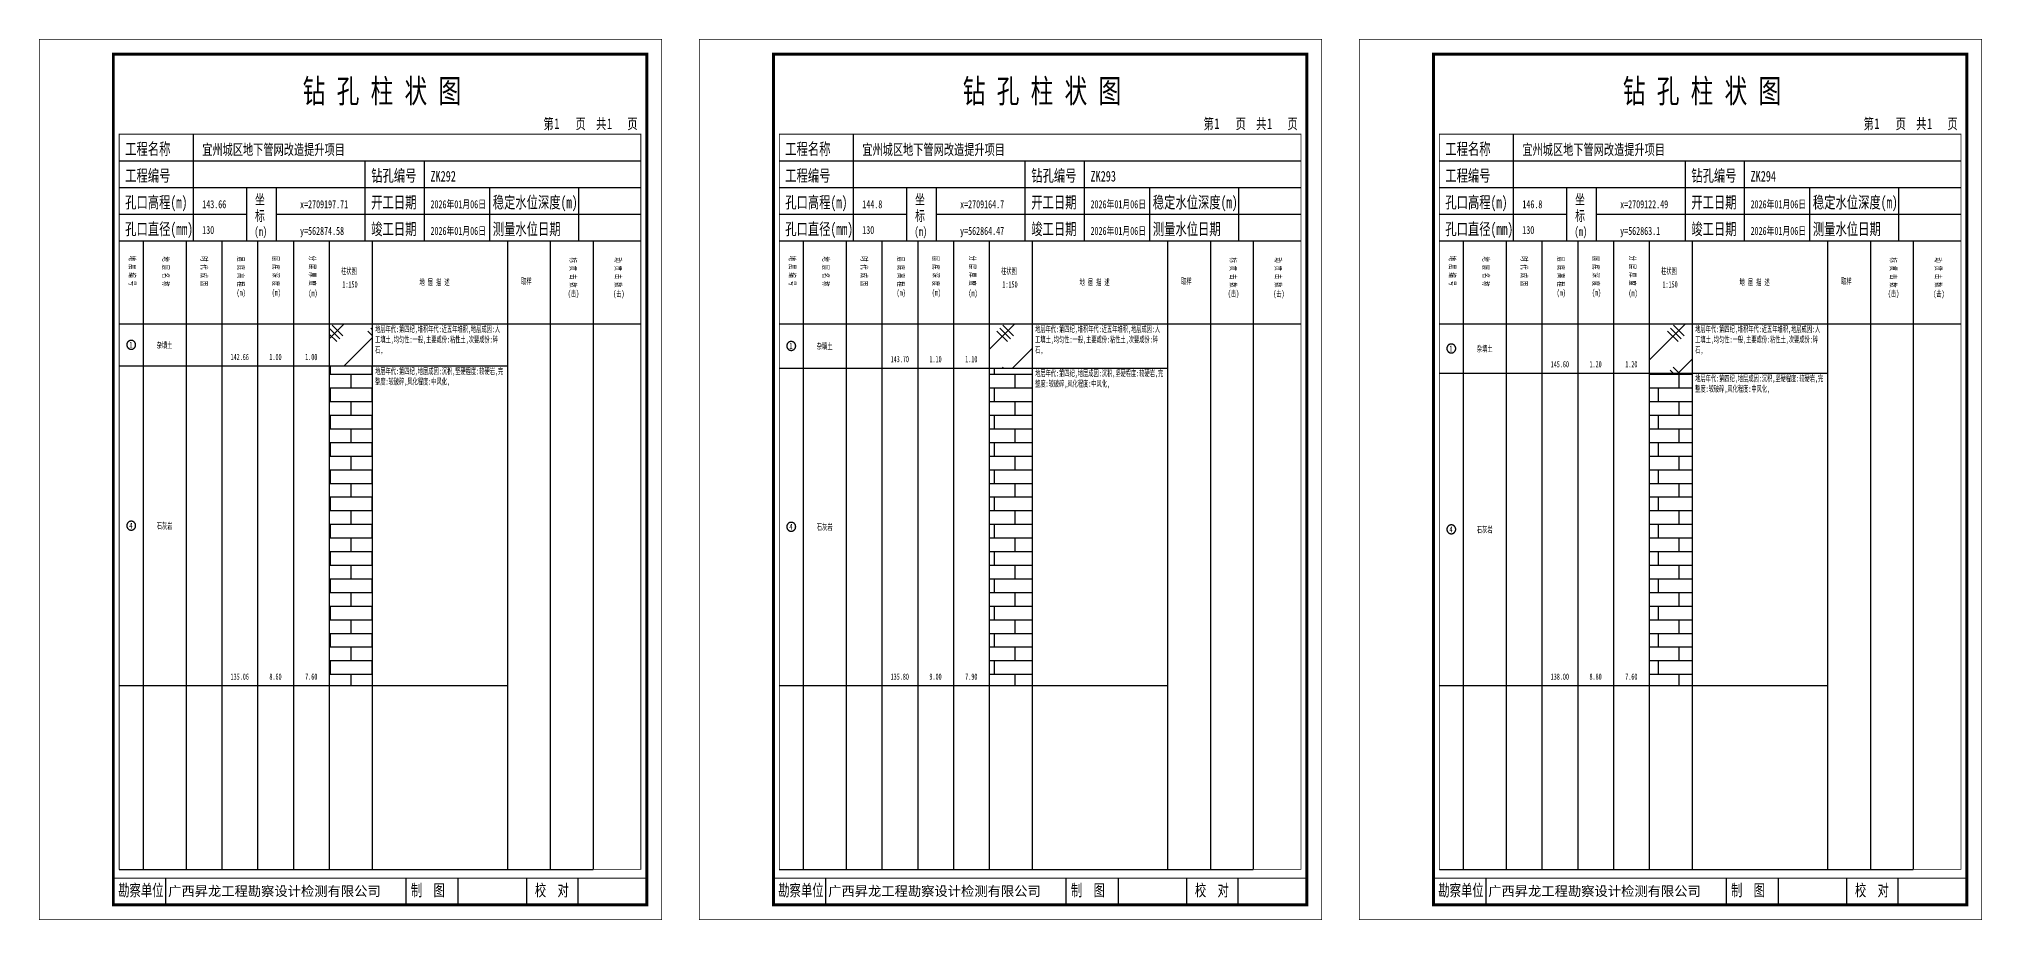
# Model space of a CAD drawing. Header units: millimetres. Extents: x 0 to 2711117, y 0 to 567555.
# Drawn here: x 64134 to 64789, y 0 to 297 of the extents above; entities that cross this region are included whole.
import ezdxf
from ezdxf.enums import TextEntityAlignment as Align

# ---------------------------------------------------------------- set-up
doc = ezdxf.new("R2010")
doc.units = ezdxf.units.MM
doc.layers.add('GICAD_POU_TEXTS', color=7, linetype='Continuous')
doc.layers.add('勘察点图例', color=7, linetype='Continuous')
doc.styles.add('HEAD_FONT', font='simfang.ttf', dxfattribs={"width": 0.6})
doc.styles.add('HEAD_FONT2', font='simfang.ttf', dxfattribs={"width": 0.6})
doc.styles.add('HT', font='simhei.ttf')
doc.styles.add('LZ_FONT', font='simfang.ttf', dxfattribs={"width": 0.7, "height": 8})
doc.styles.add('成果图图块', font='simfang.ttf', dxfattribs={"height": 2.5})
doc.styles.add('成果图表体', font='simfang.ttf', dxfattribs={"width": 0.6, "height": 2.1})
pattern_1 = [(45, (0, 0), (-7.0710678, 7.0710678), []), (135, (2.5, -1), (-14.1421356, -14.1421356), [5, -15]), (135, (1.5, -2), (-14.1421356, -14.1421356), [5, -15]), (135, (0.5, -3), (-14.1421356, -14.1421356), [5, -15]), (135, (16.5, -1), (-14.1421356, -14.1421356), [5, -15]), (135, (15.5, -2), (-14.1421356, -14.1421356), [5, -15]), (135, (14.5, -3), (-14.1421356, -14.1421356), [5, -15])]
pattern_2 = [(0, (0, 0), (0, 4.6), []), (90, (0, 0), (-7, 4.6), [4.6, -4.6])]

# ---------------------------------------------------------------- blocks, each defined once
blk = doc.blocks.new('ZK292')
for p, q in [((52, 229), (52, 265)), ((27, 256), (203, 256)), ((110, 229), (110, 256)), ((130, 229), (130, 256)), ((27, 247), (203, 247)), ((70, 229), (70, 247)), ((80, 229), (80, 247)), ((152, 229), (152, 247)), ((182, 229), (182, 247)), ((27, 238), (70, 238)), ((80, 238), (203, 238)), ((27, 229), (35.05, 229)), ((35.05, 229), (35.05, 17)), ((35.05, 229), (49.53, 229)), ((49.53, 229), (49.53, 17)), ((49.53, 229), (61.6, 229)), ((61.6, 229), (61.6, 17)), ((61.6, 229), (73.68, 229)), ((73.68, 229), (73.68, 17)), ((73.68, 229), (85.75, 229)), ((85.75, 229), (85.75, 17)), ((85.75, 229), (97.82, 229)), ((97.82, 229), (97.82, 17)), ((97.82, 229), (112.3, 229)), ((112.3, 229), (112.3, 17)), ((112.3, 229), (157.93, 229)), ((157.93, 229), (157.93, 17)), ((157.93, 229), (172.42, 229)), ((172.42, 229), (172.42, 17)), ((172.42, 229), (186.9, 229)), ((186.9, 229), (186.9, 17)), ((186.9, 229), (203, 229)), ((27, 201), (203, 201)), ((27, 17), (35.05, 17)), ((35.05, 17), (49.53, 17)), ((42.74, 4.95), (42.74, 13.95)), ((42.74, 4.95), (42.74, 13.95)), ((49.53, 17), (61.6, 17)), ((61.6, 17), (73.68, 17)), ((73.68, 17), (85.75, 17)), ((85.75, 17), (97.82, 17)), ((97.82, 17), (112.3, 17)), ((112.3, 17), (157.93, 17)), ((123.83, 4.95), (123.83, 13.95)), ((141.38, 4.95), (141.38, 13.95)), ((157.93, 17), (172.42, 17)), ((164.48, 4.95), (164.48, 13.95)), ((172.42, 17), (186.9, 17)), ((181.84, 4.95), (181.84, 13.95)), ((181.84, 4.95), (181.84, 13.95))]:
    blk.add_line(p, q)
for points, const_width in [([(0, 0), (210, 0), (210, 297), (0, 297)], 0.25), ([(25, 5), (205, 5), (205, 292), (25, 292)], 1), ([(27, 265), (203, 265), (203, 17), (27, 17)], 0.3)]:
    blk.add_lwpolyline(points, close=True, dxfattribs=dict(const_width=const_width))
at = {"const_width": 0.3}
for points in [[(27, 229), (203, 229)], [(25, 14), (205, 14)]]:
    blk.add_lwpolyline(points, dxfattribs=at)
at = {"style": 'LZ_FONT', "width": 0.7}
for s, height, p in [('钻 孔 柱 状 图', 8, (88.9, 275.54)), ('第', 3.6, (170.12, 266.7)), ('1', 3.6, (173.78, 266.75)), ('页', 3.6, (180.96, 266.7)), ('共', 3.6, (187.88, 266.7)), ('1', 3.6, (191.54, 266.7)), ('页', 3.6, (198.44, 266.7)), ('工程名称', 4, (29, 258)), ('宜州城区地下管网改造提升项目', 3.6, (55, 258)), ('工程编号', 4, (29, 249)), ('钻孔编号', 4, (112, 249)), ('ZK292', 3.6, (132, 249)), ('孔口高程(m)', 4, (29, 240)), ('143.66', 2.7, (55, 240)), ('坐', 3.5, (72.79, 241.24)), ('x=2709197.71', 2.7, (88, 240)), ('开工日期', 4, (112, 240)), ('2026年01月06日', 2.7, (132, 240)), ('稳定水位深度(m)', 4, (153, 240)), ('标', 3.5, (72.79, 235.7)), ('孔口直径(mm)', 4, (29, 231)), ('130', 2.7, (54.98, 231.31)), ('(m) ', 3, (72.59, 230.65)), ('y=562874.58', 2.7, (88, 231)), ('竣工日期', 4, (112, 231)), ('2026年01月06日', 2.7, (132, 231)), ('测量水位日期', 4, (153, 231)), ('勘察单位', 4, (26.65, 7.95)), ('制  图', 4, (125.4, 7.95)), ('校  对', 4, (167.22, 7.95))]:
    blk.add_text(s, height=height, dxfattribs=at).set_placement(p)
at = {"style": 'HT'}
blk.add_text('广西昇龙工程勘察设计检测有限公司', height=3.2865, dxfattribs=at).set_placement((43.48, 8.02))
at = {"char_height": 2.1, "width": 22.806, "attachment_point": 1, "rotation": 270, "style": 'HEAD_FONT'}
for s, insert in [('地 层 编 号', (32.46, 223.92)), ('地 层 名 称', (43.79, 223.76)), ('时 代 成 因', (56.67, 223.83)), ('层 底 高 程', (69.07, 223.71)), ('层 底 深 度', (80.9, 223.91)), ('分 层 厚 度', (93.26, 224.01)), ('标 贯 击 数', (181.21, 223.37)), ('动 贯 击 数', (196.38, 223.43))]:
    blk.add_mtext(s, dxfattribs=dict(at, insert=insert))
at = {"char_height": 2.1, "attachment_point": 1}
for s, insert, width, style in [('柱状图', (101.82, 219.87), 7.855, 'HEAD_FONT2'), ('地 层 描 述', (128.29, 216.11), 22.0781, 'HEAD_FONT2'), ('取样', (162.58, 216.44), 7.855, 'HEAD_FONT2'), ('(m)', (66.58, 212.56), 4.7944, 'HEAD_FONT'), ('(m)', (78.47, 212.61), 4.7944, 'HEAD_FONT'), ('(m)', (90.81, 212.43), 4.7944, 'HEAD_FONT'), ('1:150', (102.26, 215.36), 6.9223, 'HEAD_FONT2'), ('(击)', (178.33, 212.31), 7.855, 'HEAD_FONT2'), ('(击)', (193.64, 212.22), 7.855, 'HEAD_FONT2')]:
    blk.add_mtext(s, dxfattribs=dict(at, insert=insert, width=width, style=style))
blk = doc.blocks.new('ZK292_0')
at = {"color": 7}
blk.add_polyline3d([(-1.5, 0.02, 0), (-1.5, -0.06, 0), (-1.49, -0.13, 0), (-1.48, -0.2, 0), (-1.47, -0.28, 0), (-1.46, -0.35, 0), (-1.44, -0.42, 0), (-1.41, -0.49, 0), (-1.39, -0.56, 0), (-1.36, -0.63, 0), (-1.32, -0.69, 0), (-1.29, -0.76, 0), (-1.25, -0.82, 0), (-1.2, -0.88, 0), (-1.16, -0.94, 0), (-1.11, -0.99, 0), (-1.06, -1.04, 0), (-1.01, -1.1, 0), (-0.95, -1.14, 0), (-0.89, -1.19, 0), (-0.83, -1.23, 0), (-0.77, -1.27, 0), (-0.71, -1.31, 0), (-0.64, -1.34, 0), (-0.57, -1.37, 0), (-0.51, -1.4, 0), (-0.44, -1.42, 0), (-0.36, -1.44, 0), (-0.29, -1.46, 0), (-0.22, -1.47, 0), (-0.15, -1.48, 0), (-0.07, -1.48, 0), (0, -1.48, 0), (0.07, -1.48, 0), (0.15, -1.48, 0), (0.22, -1.47, 0), (0.29, -1.46, 0), (0.36, -1.44, 0), (0.44, -1.42, 0), (0.51, -1.4, 0), (0.57, -1.37, 0), (0.64, -1.34, 0), (0.71, -1.31, 0), (0.77, -1.27, 0), (0.83, -1.23, 0), (0.89, -1.19, 0), (0.95, -1.14, 0), (1.01, -1.1, 0), (1.06, -1.04, 0), (1.11, -0.99, 0), (1.16, -0.94, 0), (1.2, -0.88, 0), (1.25, -0.82, 0), (1.29, -0.76, 0), (1.32, -0.69, 0), (1.36, -0.63, 0), (1.39, -0.56, 0), (1.41, -0.49, 0), (1.44, -0.42, 0), (1.46, -0.35, 0), (1.47, -0.28, 0), (1.48, -0.2, 0), (1.49, -0.13, 0), (1.5, -0.06, 0), (1.5, 0.02, 0), (1.5, 0.09, 0), (1.49, 0.16, 0), (1.48, 0.24, 0), (1.47, 0.31, 0), (1.46, 0.38, 0), (1.44, 0.45, 0), (1.41, 0.52, 0), (1.39, 0.59, 0), (1.36, 0.66, 0), (1.32, 0.72, 0), (1.29, 0.79, 0), (1.25, 0.85, 0), (1.2, 0.91, 0), (1.16, 0.97, 0), (1.11, 1.02, 0), (1.06, 1.08, 0), (1.01, 1.13, 0), (0.95, 1.18, 0), (0.89, 1.22, 0), (0.83, 1.26, 0), (0.77, 1.3, 0), (0.71, 1.34, 0), (0.64, 1.37, 0), (0.57, 1.4, 0), (0.51, 1.43, 0), (0.44, 1.45, 0), (0.36, 1.47, 0), (0.29, 1.49, 0), (0.22, 1.5, 0), (0.15, 1.51, 0), (0.07, 1.51, 0), (0, 1.52, 0), (-0.07, 1.51, 0), (-0.15, 1.51, 0), (-0.22, 1.5, 0), (-0.29, 1.49, 0), (-0.36, 1.47, 0), (-0.44, 1.45, 0), (-0.51, 1.43, 0), (-0.57, 1.4, 0), (-0.64, 1.37, 0), (-0.71, 1.34, 0), (-0.77, 1.3, 0), (-0.83, 1.26, 0), (-0.89, 1.22, 0), (-0.95, 1.18, 0), (-1.01, 1.13, 0), (-1.06, 1.08, 0), (-1.11, 1.02, 0), (-1.16, 0.97, 0), (-1.2, 0.91, 0), (-1.25, 0.85, 0), (-1.29, 0.79, 0), (-1.32, 0.72, 0), (-1.36, 0.66, 0), (-1.39, 0.59, 0), (-1.41, 0.52, 0), (-1.44, 0.45, 0), (-1.46, 0.38, 0), (-1.47, 0.31, 0), (-1.48, 0.24, 0), (-1.49, 0.16, 0), (-1.5, 0.09, 0), (-1.5, 0.02, 0)], dxfattribs=at)
at = {"layer": 'GICAD_POU_TEXTS', "color": 7, "style": '成果图图块', "width": 0.7}
blk.add_text('1', height=2, dxfattribs=at).set_placement((-0.09, -0.99), align=Align.CENTER)
blk = doc.blocks.new('ZK292_1')
at = {"color": 7}
blk.add_polyline3d([(-1.5, 0.02, 0), (-1.5, -0.06, 0), (-1.49, -0.13, 0), (-1.48, -0.2, 0), (-1.47, -0.28, 0), (-1.46, -0.35, 0), (-1.44, -0.42, 0), (-1.41, -0.49, 0), (-1.39, -0.56, 0), (-1.36, -0.63, 0), (-1.32, -0.69, 0), (-1.29, -0.76, 0), (-1.25, -0.82, 0), (-1.2, -0.88, 0), (-1.16, -0.94, 0), (-1.11, -0.99, 0), (-1.06, -1.04, 0), (-1.01, -1.1, 0), (-0.95, -1.14, 0), (-0.89, -1.19, 0), (-0.83, -1.23, 0), (-0.77, -1.27, 0), (-0.71, -1.31, 0), (-0.64, -1.34, 0), (-0.57, -1.37, 0), (-0.51, -1.4, 0), (-0.44, -1.42, 0), (-0.36, -1.44, 0), (-0.29, -1.46, 0), (-0.22, -1.47, 0), (-0.15, -1.48, 0), (-0.07, -1.48, 0), (0, -1.48, 0), (0.07, -1.48, 0), (0.15, -1.48, 0), (0.22, -1.47, 0), (0.29, -1.46, 0), (0.36, -1.44, 0), (0.44, -1.42, 0), (0.51, -1.4, 0), (0.57, -1.37, 0), (0.64, -1.34, 0), (0.71, -1.31, 0), (0.77, -1.27, 0), (0.83, -1.23, 0), (0.89, -1.19, 0), (0.95, -1.14, 0), (1.01, -1.1, 0), (1.06, -1.04, 0), (1.11, -0.99, 0), (1.16, -0.94, 0), (1.2, -0.88, 0), (1.25, -0.82, 0), (1.29, -0.76, 0), (1.32, -0.69, 0), (1.36, -0.63, 0), (1.39, -0.56, 0), (1.41, -0.49, 0), (1.44, -0.42, 0), (1.46, -0.35, 0), (1.47, -0.28, 0), (1.48, -0.2, 0), (1.49, -0.13, 0), (1.5, -0.06, 0), (1.5, 0.02, 0), (1.5, 0.09, 0), (1.49, 0.16, 0), (1.48, 0.24, 0), (1.47, 0.31, 0), (1.46, 0.38, 0), (1.44, 0.45, 0), (1.41, 0.52, 0), (1.39, 0.59, 0), (1.36, 0.66, 0), (1.32, 0.72, 0), (1.29, 0.79, 0), (1.25, 0.85, 0), (1.2, 0.91, 0), (1.16, 0.97, 0), (1.11, 1.02, 0), (1.06, 1.08, 0), (1.01, 1.13, 0), (0.95, 1.18, 0), (0.89, 1.22, 0), (0.83, 1.26, 0), (0.77, 1.3, 0), (0.71, 1.34, 0), (0.64, 1.37, 0), (0.57, 1.4, 0), (0.51, 1.43, 0), (0.44, 1.45, 0), (0.36, 1.47, 0), (0.29, 1.49, 0), (0.22, 1.5, 0), (0.15, 1.51, 0), (0.07, 1.51, 0), (0, 1.52, 0), (-0.07, 1.51, 0), (-0.15, 1.51, 0), (-0.22, 1.5, 0), (-0.29, 1.49, 0), (-0.36, 1.47, 0), (-0.44, 1.45, 0), (-0.51, 1.43, 0), (-0.57, 1.4, 0), (-0.64, 1.37, 0), (-0.71, 1.34, 0), (-0.77, 1.3, 0), (-0.83, 1.26, 0), (-0.89, 1.22, 0), (-0.95, 1.18, 0), (-1.01, 1.13, 0), (-1.06, 1.08, 0), (-1.11, 1.02, 0), (-1.16, 0.97, 0), (-1.2, 0.91, 0), (-1.25, 0.85, 0), (-1.29, 0.79, 0), (-1.32, 0.72, 0), (-1.36, 0.66, 0), (-1.39, 0.59, 0), (-1.41, 0.52, 0), (-1.44, 0.45, 0), (-1.46, 0.38, 0), (-1.47, 0.31, 0), (-1.48, 0.24, 0), (-1.49, 0.16, 0), (-1.5, 0.09, 0), (-1.5, 0.02, 0)], dxfattribs=at)
at = {"layer": 'GICAD_POU_TEXTS', "color": 7, "style": '成果图图块', "width": 0.7}
blk.add_text('4', height=2, dxfattribs=at).set_placement((-0.09, -0.99), align=Align.CENTER)
blk = doc.blocks.new('ZK293')
for p, q in [((52, 229), (52, 265)), ((27, 256), (203, 256)), ((110, 229), (110, 256)), ((130, 229), (130, 256)), ((27, 247), (203, 247)), ((70, 229), (70, 247)), ((80, 229), (80, 247)), ((152, 229), (152, 247)), ((182, 229), (182, 247)), ((27, 238), (70, 238)), ((80, 238), (203, 238)), ((27, 229), (35.05, 229)), ((35.05, 229), (35.05, 17)), ((35.05, 229), (49.53, 229)), ((49.53, 229), (49.53, 17)), ((49.53, 229), (61.6, 229)), ((61.6, 229), (61.6, 17)), ((61.6, 229), (73.68, 229)), ((73.68, 229), (73.68, 17)), ((73.68, 229), (85.75, 229)), ((85.75, 229), (85.75, 17)), ((85.75, 229), (97.82, 229)), ((97.82, 229), (97.82, 17)), ((97.82, 229), (112.3, 229)), ((112.3, 229), (112.3, 17)), ((112.3, 229), (157.93, 229)), ((157.93, 229), (157.93, 17)), ((157.93, 229), (172.42, 229)), ((172.42, 229), (172.42, 17)), ((172.42, 229), (186.9, 229)), ((186.9, 229), (186.9, 17)), ((186.9, 229), (203, 229)), ((27, 201), (203, 201)), ((27, 17), (35.05, 17)), ((35.05, 17), (49.53, 17)), ((42.74, 4.95), (42.74, 13.95)), ((42.74, 4.95), (42.74, 13.95)), ((49.53, 17), (61.6, 17)), ((61.6, 17), (73.68, 17)), ((73.68, 17), (85.75, 17)), ((85.75, 17), (97.82, 17)), ((97.82, 17), (112.3, 17)), ((112.3, 17), (157.93, 17)), ((123.83, 4.95), (123.83, 13.95)), ((141.38, 4.95), (141.38, 13.95)), ((157.93, 17), (172.42, 17)), ((164.48, 4.95), (164.48, 13.95)), ((172.42, 17), (186.9, 17)), ((181.84, 4.95), (181.84, 13.95)), ((181.84, 4.95), (181.84, 13.95))]:
    blk.add_line(p, q)
for points, const_width in [([(0, 0), (210, 0), (210, 297), (0, 297)], 0.25), ([(25, 5), (205, 5), (205, 292), (25, 292)], 1), ([(27, 265), (203, 265), (203, 17), (27, 17)], 0.3)]:
    blk.add_lwpolyline(points, close=True, dxfattribs=dict(const_width=const_width))
at = {"const_width": 0.3}
for points in [[(27, 229), (203, 229)], [(25, 14), (205, 14)]]:
    blk.add_lwpolyline(points, dxfattribs=at)
at = {"style": 'LZ_FONT', "width": 0.7}
for s, height, p in [('钻 孔 柱 状 图', 8, (88.9, 275.54)), ('第', 3.6, (170.12, 266.7)), ('1', 3.6, (173.78, 266.75)), ('页', 3.6, (180.96, 266.7)), ('共', 3.6, (187.88, 266.7)), ('1', 3.6, (191.54, 266.7)), ('页', 3.6, (198.44, 266.7)), ('工程名称', 4, (29, 258)), ('宜州城区地下管网改造提升项目', 3.6, (55, 258)), ('工程编号', 4, (29, 249)), ('钻孔编号', 4, (112, 249)), ('ZK293', 3.6, (132, 249)), ('孔口高程(m)', 4, (29, 240)), ('144.8', 2.7, (55, 240)), ('坐', 3.5, (72.79, 241.24)), ('x=2709164.7', 2.7, (88, 240)), ('开工日期', 4, (112, 240)), ('2026年01月06日', 2.7, (132, 240)), ('稳定水位深度(m)', 4, (153, 240)), ('标', 3.5, (72.79, 235.7)), ('孔口直径(mm)', 4, (29, 231)), ('130', 2.7, (54.98, 231.31)), ('(m) ', 3, (72.59, 230.65)), ('y=562864.47', 2.7, (88, 231)), ('竣工日期', 4, (112, 231)), ('2026年01月06日', 2.7, (132, 231)), ('测量水位日期', 4, (153, 231)), ('勘察单位', 4, (26.65, 7.95)), ('制  图', 4, (125.4, 7.95)), ('校  对', 4, (167.22, 7.95))]:
    blk.add_text(s, height=height, dxfattribs=at).set_placement(p)
at = {"style": 'HT'}
blk.add_text('广西昇龙工程勘察设计检测有限公司', height=3.2865, dxfattribs=at).set_placement((43.48, 8.02))
at = {"char_height": 2.1, "width": 22.806, "attachment_point": 1, "rotation": 270, "style": 'HEAD_FONT'}
for s, insert in [('地 层 编 号', (32.46, 223.92)), ('地 层 名 称', (43.79, 223.76)), ('时 代 成 因', (56.67, 223.83)), ('层 底 高 程', (69.07, 223.71)), ('层 底 深 度', (80.9, 223.91)), ('分 层 厚 度', (93.26, 224.01)), ('标 贯 击 数', (181.21, 223.37)), ('动 贯 击 数', (196.38, 223.43))]:
    blk.add_mtext(s, dxfattribs=dict(at, insert=insert))
at = {"char_height": 2.1, "attachment_point": 1}
for s, insert, width, style in [('柱状图', (101.82, 219.87), 7.855, 'HEAD_FONT2'), ('地 层 描 述', (128.29, 216.11), 22.0781, 'HEAD_FONT2'), ('取样', (162.58, 216.44), 7.855, 'HEAD_FONT2'), ('(m)', (66.58, 212.56), 4.7944, 'HEAD_FONT'), ('(m)', (78.47, 212.61), 4.7944, 'HEAD_FONT'), ('(m)', (90.81, 212.43), 4.7944, 'HEAD_FONT'), ('1:150', (102.26, 215.36), 6.9223, 'HEAD_FONT2'), ('(击)', (178.33, 212.31), 7.855, 'HEAD_FONT2'), ('(击)', (193.64, 212.22), 7.855, 'HEAD_FONT2')]:
    blk.add_mtext(s, dxfattribs=dict(at, insert=insert, width=width, style=style))
blk = doc.blocks.new('ZK293_0')
at = {"color": 7}
blk.add_polyline3d([(-1.5, 0.02, 0), (-1.5, -0.06, 0), (-1.49, -0.13, 0), (-1.48, -0.2, 0), (-1.47, -0.28, 0), (-1.46, -0.35, 0), (-1.44, -0.42, 0), (-1.41, -0.49, 0), (-1.39, -0.56, 0), (-1.36, -0.63, 0), (-1.32, -0.69, 0), (-1.29, -0.76, 0), (-1.25, -0.82, 0), (-1.2, -0.88, 0), (-1.16, -0.94, 0), (-1.11, -0.99, 0), (-1.06, -1.04, 0), (-1.01, -1.1, 0), (-0.95, -1.14, 0), (-0.89, -1.19, 0), (-0.83, -1.23, 0), (-0.77, -1.27, 0), (-0.71, -1.31, 0), (-0.64, -1.34, 0), (-0.57, -1.37, 0), (-0.51, -1.4, 0), (-0.44, -1.42, 0), (-0.36, -1.44, 0), (-0.29, -1.46, 0), (-0.22, -1.47, 0), (-0.15, -1.48, 0), (-0.07, -1.48, 0), (0, -1.48, 0), (0.07, -1.48, 0), (0.15, -1.48, 0), (0.22, -1.47, 0), (0.29, -1.46, 0), (0.36, -1.44, 0), (0.44, -1.42, 0), (0.51, -1.4, 0), (0.57, -1.37, 0), (0.64, -1.34, 0), (0.71, -1.31, 0), (0.77, -1.27, 0), (0.83, -1.23, 0), (0.89, -1.19, 0), (0.95, -1.14, 0), (1.01, -1.1, 0), (1.06, -1.04, 0), (1.11, -0.99, 0), (1.16, -0.94, 0), (1.2, -0.88, 0), (1.25, -0.82, 0), (1.29, -0.76, 0), (1.32, -0.69, 0), (1.36, -0.63, 0), (1.39, -0.56, 0), (1.41, -0.49, 0), (1.44, -0.42, 0), (1.46, -0.35, 0), (1.47, -0.28, 0), (1.48, -0.2, 0), (1.49, -0.13, 0), (1.5, -0.06, 0), (1.5, 0.02, 0), (1.5, 0.09, 0), (1.49, 0.16, 0), (1.48, 0.24, 0), (1.47, 0.31, 0), (1.46, 0.38, 0), (1.44, 0.45, 0), (1.41, 0.52, 0), (1.39, 0.59, 0), (1.36, 0.66, 0), (1.32, 0.72, 0), (1.29, 0.79, 0), (1.25, 0.85, 0), (1.2, 0.91, 0), (1.16, 0.97, 0), (1.11, 1.02, 0), (1.06, 1.08, 0), (1.01, 1.13, 0), (0.95, 1.18, 0), (0.89, 1.22, 0), (0.83, 1.26, 0), (0.77, 1.3, 0), (0.71, 1.34, 0), (0.64, 1.37, 0), (0.57, 1.4, 0), (0.51, 1.43, 0), (0.44, 1.45, 0), (0.36, 1.47, 0), (0.29, 1.49, 0), (0.22, 1.5, 0), (0.15, 1.51, 0), (0.07, 1.51, 0), (0, 1.52, 0), (-0.07, 1.51, 0), (-0.15, 1.51, 0), (-0.22, 1.5, 0), (-0.29, 1.49, 0), (-0.36, 1.47, 0), (-0.44, 1.45, 0), (-0.51, 1.43, 0), (-0.57, 1.4, 0), (-0.64, 1.37, 0), (-0.71, 1.34, 0), (-0.77, 1.3, 0), (-0.83, 1.26, 0), (-0.89, 1.22, 0), (-0.95, 1.18, 0), (-1.01, 1.13, 0), (-1.06, 1.08, 0), (-1.11, 1.02, 0), (-1.16, 0.97, 0), (-1.2, 0.91, 0), (-1.25, 0.85, 0), (-1.29, 0.79, 0), (-1.32, 0.72, 0), (-1.36, 0.66, 0), (-1.39, 0.59, 0), (-1.41, 0.52, 0), (-1.44, 0.45, 0), (-1.46, 0.38, 0), (-1.47, 0.31, 0), (-1.48, 0.24, 0), (-1.49, 0.16, 0), (-1.5, 0.09, 0), (-1.5, 0.02, 0)], dxfattribs=at)
at = {"layer": 'GICAD_POU_TEXTS', "color": 7, "style": '成果图图块', "width": 0.7}
blk.add_text('1', height=2, dxfattribs=at).set_placement((-0.09, -0.99), align=Align.CENTER)
blk = doc.blocks.new('ZK293_1')
at = {"color": 7}
blk.add_polyline3d([(-1.5, 0.02, 0), (-1.5, -0.06, 0), (-1.49, -0.13, 0), (-1.48, -0.2, 0), (-1.47, -0.28, 0), (-1.46, -0.35, 0), (-1.44, -0.42, 0), (-1.41, -0.49, 0), (-1.39, -0.56, 0), (-1.36, -0.63, 0), (-1.32, -0.69, 0), (-1.29, -0.76, 0), (-1.25, -0.82, 0), (-1.2, -0.88, 0), (-1.16, -0.94, 0), (-1.11, -0.99, 0), (-1.06, -1.04, 0), (-1.01, -1.1, 0), (-0.95, -1.14, 0), (-0.89, -1.19, 0), (-0.83, -1.23, 0), (-0.77, -1.27, 0), (-0.71, -1.31, 0), (-0.64, -1.34, 0), (-0.57, -1.37, 0), (-0.51, -1.4, 0), (-0.44, -1.42, 0), (-0.36, -1.44, 0), (-0.29, -1.46, 0), (-0.22, -1.47, 0), (-0.15, -1.48, 0), (-0.07, -1.48, 0), (0, -1.48, 0), (0.07, -1.48, 0), (0.15, -1.48, 0), (0.22, -1.47, 0), (0.29, -1.46, 0), (0.36, -1.44, 0), (0.44, -1.42, 0), (0.51, -1.4, 0), (0.57, -1.37, 0), (0.64, -1.34, 0), (0.71, -1.31, 0), (0.77, -1.27, 0), (0.83, -1.23, 0), (0.89, -1.19, 0), (0.95, -1.14, 0), (1.01, -1.1, 0), (1.06, -1.04, 0), (1.11, -0.99, 0), (1.16, -0.94, 0), (1.2, -0.88, 0), (1.25, -0.82, 0), (1.29, -0.76, 0), (1.32, -0.69, 0), (1.36, -0.63, 0), (1.39, -0.56, 0), (1.41, -0.49, 0), (1.44, -0.42, 0), (1.46, -0.35, 0), (1.47, -0.28, 0), (1.48, -0.2, 0), (1.49, -0.13, 0), (1.5, -0.06, 0), (1.5, 0.02, 0), (1.5, 0.09, 0), (1.49, 0.16, 0), (1.48, 0.24, 0), (1.47, 0.31, 0), (1.46, 0.38, 0), (1.44, 0.45, 0), (1.41, 0.52, 0), (1.39, 0.59, 0), (1.36, 0.66, 0), (1.32, 0.72, 0), (1.29, 0.79, 0), (1.25, 0.85, 0), (1.2, 0.91, 0), (1.16, 0.97, 0), (1.11, 1.02, 0), (1.06, 1.08, 0), (1.01, 1.13, 0), (0.95, 1.18, 0), (0.89, 1.22, 0), (0.83, 1.26, 0), (0.77, 1.3, 0), (0.71, 1.34, 0), (0.64, 1.37, 0), (0.57, 1.4, 0), (0.51, 1.43, 0), (0.44, 1.45, 0), (0.36, 1.47, 0), (0.29, 1.49, 0), (0.22, 1.5, 0), (0.15, 1.51, 0), (0.07, 1.51, 0), (0, 1.52, 0), (-0.07, 1.51, 0), (-0.15, 1.51, 0), (-0.22, 1.5, 0), (-0.29, 1.49, 0), (-0.36, 1.47, 0), (-0.44, 1.45, 0), (-0.51, 1.43, 0), (-0.57, 1.4, 0), (-0.64, 1.37, 0), (-0.71, 1.34, 0), (-0.77, 1.3, 0), (-0.83, 1.26, 0), (-0.89, 1.22, 0), (-0.95, 1.18, 0), (-1.01, 1.13, 0), (-1.06, 1.08, 0), (-1.11, 1.02, 0), (-1.16, 0.97, 0), (-1.2, 0.91, 0), (-1.25, 0.85, 0), (-1.29, 0.79, 0), (-1.32, 0.72, 0), (-1.36, 0.66, 0), (-1.39, 0.59, 0), (-1.41, 0.52, 0), (-1.44, 0.45, 0), (-1.46, 0.38, 0), (-1.47, 0.31, 0), (-1.48, 0.24, 0), (-1.49, 0.16, 0), (-1.5, 0.09, 0), (-1.5, 0.02, 0)], dxfattribs=at)
at = {"layer": 'GICAD_POU_TEXTS', "color": 7, "style": '成果图图块', "width": 0.7}
blk.add_text('4', height=2, dxfattribs=at).set_placement((-0.09, -0.99), align=Align.CENTER)
blk = doc.blocks.new('ZK294')
for p, q in [((52, 229), (52, 265)), ((27, 256), (203, 256)), ((110, 229), (110, 256)), ((130, 229), (130, 256)), ((27, 247), (203, 247)), ((70, 229), (70, 247)), ((80, 229), (80, 247)), ((152, 229), (152, 247)), ((182, 229), (182, 247)), ((27, 238), (70, 238)), ((80, 238), (203, 238)), ((27, 229), (35.05, 229)), ((35.05, 229), (35.05, 17)), ((35.05, 229), (49.53, 229)), ((49.53, 229), (49.53, 17)), ((49.53, 229), (61.6, 229)), ((61.6, 229), (61.6, 17)), ((61.6, 229), (73.68, 229)), ((73.68, 229), (73.68, 17)), ((73.68, 229), (85.75, 229)), ((85.75, 229), (85.75, 17)), ((85.75, 229), (97.82, 229)), ((97.82, 229), (97.82, 17)), ((97.82, 229), (112.3, 229)), ((112.3, 229), (112.3, 17)), ((112.3, 229), (157.93, 229)), ((157.93, 229), (157.93, 17)), ((157.93, 229), (172.42, 229)), ((172.42, 229), (172.42, 17)), ((172.42, 229), (186.9, 229)), ((186.9, 229), (186.9, 17)), ((186.9, 229), (203, 229)), ((27, 201), (203, 201)), ((27, 17), (35.05, 17)), ((35.05, 17), (49.53, 17)), ((42.74, 4.95), (42.74, 13.95)), ((42.74, 4.95), (42.74, 13.95)), ((49.53, 17), (61.6, 17)), ((61.6, 17), (73.68, 17)), ((73.68, 17), (85.75, 17)), ((85.75, 17), (97.82, 17)), ((97.82, 17), (112.3, 17)), ((112.3, 17), (157.93, 17)), ((123.83, 4.95), (123.83, 13.95)), ((141.38, 4.95), (141.38, 13.95)), ((157.93, 17), (172.42, 17)), ((164.48, 4.95), (164.48, 13.95)), ((172.42, 17), (186.9, 17)), ((181.84, 4.95), (181.84, 13.95)), ((181.84, 4.95), (181.84, 13.95))]:
    blk.add_line(p, q)
for points, const_width in [([(0, 0), (210, 0), (210, 297), (0, 297)], 0.25), ([(25, 5), (205, 5), (205, 292), (25, 292)], 1), ([(27, 265), (203, 265), (203, 17), (27, 17)], 0.3)]:
    blk.add_lwpolyline(points, close=True, dxfattribs=dict(const_width=const_width))
at = {"const_width": 0.3}
for points in [[(27, 229), (203, 229)], [(25, 14), (205, 14)]]:
    blk.add_lwpolyline(points, dxfattribs=at)
at = {"style": 'LZ_FONT', "width": 0.7}
for s, height, p in [('钻 孔 柱 状 图', 8, (88.9, 275.54)), ('第', 3.6, (170.12, 266.7)), ('1', 3.6, (173.78, 266.75)), ('页', 3.6, (180.96, 266.7)), ('共', 3.6, (187.88, 266.7)), ('1', 3.6, (191.54, 266.7)), ('页', 3.6, (198.44, 266.7)), ('工程名称', 4, (29, 258)), ('宜州城区地下管网改造提升项目', 3.6, (55, 258)), ('工程编号', 4, (29, 249)), ('钻孔编号', 4, (112, 249)), ('ZK294', 3.6, (132, 249)), ('孔口高程(m)', 4, (29, 240)), ('146.8', 2.7, (55, 240)), ('坐', 3.5, (72.79, 241.24)), ('x=2709122.49', 2.7, (88, 240)), ('开工日期', 4, (112, 240)), ('2026年01月06日', 2.7, (132, 240)), ('稳定水位深度(m)', 4, (153, 240)), ('标', 3.5, (72.79, 235.7)), ('孔口直径(mm)', 4, (29, 231)), ('130', 2.7, (54.98, 231.31)), ('(m) ', 3, (72.59, 230.65)), ('y=562863.1', 2.7, (88, 231)), ('竣工日期', 4, (112, 231)), ('2026年01月06日', 2.7, (132, 231)), ('测量水位日期', 4, (153, 231)), ('勘察单位', 4, (26.65, 7.95)), ('制  图', 4, (125.4, 7.95)), ('校  对', 4, (167.22, 7.95))]:
    blk.add_text(s, height=height, dxfattribs=at).set_placement(p)
at = {"style": 'HT'}
blk.add_text('广西昇龙工程勘察设计检测有限公司', height=3.2865, dxfattribs=at).set_placement((43.48, 8.02))
at = {"char_height": 2.1, "width": 22.806, "attachment_point": 1, "rotation": 270, "style": 'HEAD_FONT'}
for s, insert in [('地 层 编 号', (32.46, 223.92)), ('地 层 名 称', (43.79, 223.76)), ('时 代 成 因', (56.67, 223.83)), ('层 底 高 程', (69.07, 223.71)), ('层 底 深 度', (80.9, 223.91)), ('分 层 厚 度', (93.26, 224.01)), ('标 贯 击 数', (181.21, 223.37)), ('动 贯 击 数', (196.38, 223.43))]:
    blk.add_mtext(s, dxfattribs=dict(at, insert=insert))
at = {"char_height": 2.1, "attachment_point": 1}
for s, insert, width, style in [('柱状图', (101.82, 219.87), 7.855, 'HEAD_FONT2'), ('地 层 描 述', (128.29, 216.11), 22.0781, 'HEAD_FONT2'), ('取样', (162.58, 216.44), 7.855, 'HEAD_FONT2'), ('(m)', (66.58, 212.56), 4.7944, 'HEAD_FONT'), ('(m)', (78.47, 212.61), 4.7944, 'HEAD_FONT'), ('(m)', (90.81, 212.43), 4.7944, 'HEAD_FONT'), ('1:150', (102.26, 215.36), 6.9223, 'HEAD_FONT2'), ('(击)', (178.33, 212.31), 7.855, 'HEAD_FONT2'), ('(击)', (193.64, 212.22), 7.855, 'HEAD_FONT2')]:
    blk.add_mtext(s, dxfattribs=dict(at, insert=insert, width=width, style=style))
blk = doc.blocks.new('ZK294_0')
at = {"color": 7}
blk.add_polyline3d([(-1.5, 0.02, 0), (-1.5, -0.06, 0), (-1.49, -0.13, 0), (-1.48, -0.2, 0), (-1.47, -0.28, 0), (-1.46, -0.35, 0), (-1.44, -0.42, 0), (-1.41, -0.49, 0), (-1.39, -0.56, 0), (-1.36, -0.63, 0), (-1.32, -0.69, 0), (-1.29, -0.76, 0), (-1.25, -0.82, 0), (-1.2, -0.88, 0), (-1.16, -0.94, 0), (-1.11, -0.99, 0), (-1.06, -1.04, 0), (-1.01, -1.1, 0), (-0.95, -1.14, 0), (-0.89, -1.19, 0), (-0.83, -1.23, 0), (-0.77, -1.27, 0), (-0.71, -1.31, 0), (-0.64, -1.34, 0), (-0.57, -1.37, 0), (-0.51, -1.4, 0), (-0.44, -1.42, 0), (-0.36, -1.44, 0), (-0.29, -1.46, 0), (-0.22, -1.47, 0), (-0.15, -1.48, 0), (-0.07, -1.48, 0), (0, -1.48, 0), (0.07, -1.48, 0), (0.15, -1.48, 0), (0.22, -1.47, 0), (0.29, -1.46, 0), (0.36, -1.44, 0), (0.44, -1.42, 0), (0.51, -1.4, 0), (0.57, -1.37, 0), (0.64, -1.34, 0), (0.71, -1.31, 0), (0.77, -1.27, 0), (0.83, -1.23, 0), (0.89, -1.19, 0), (0.95, -1.14, 0), (1.01, -1.1, 0), (1.06, -1.04, 0), (1.11, -0.99, 0), (1.16, -0.94, 0), (1.2, -0.88, 0), (1.25, -0.82, 0), (1.29, -0.76, 0), (1.32, -0.69, 0), (1.36, -0.63, 0), (1.39, -0.56, 0), (1.41, -0.49, 0), (1.44, -0.42, 0), (1.46, -0.35, 0), (1.47, -0.28, 0), (1.48, -0.2, 0), (1.49, -0.13, 0), (1.5, -0.06, 0), (1.5, 0.02, 0), (1.5, 0.09, 0), (1.49, 0.16, 0), (1.48, 0.24, 0), (1.47, 0.31, 0), (1.46, 0.38, 0), (1.44, 0.45, 0), (1.41, 0.52, 0), (1.39, 0.59, 0), (1.36, 0.66, 0), (1.32, 0.72, 0), (1.29, 0.79, 0), (1.25, 0.85, 0), (1.2, 0.91, 0), (1.16, 0.97, 0), (1.11, 1.02, 0), (1.06, 1.08, 0), (1.01, 1.13, 0), (0.95, 1.18, 0), (0.89, 1.22, 0), (0.83, 1.26, 0), (0.77, 1.3, 0), (0.71, 1.34, 0), (0.64, 1.37, 0), (0.57, 1.4, 0), (0.51, 1.43, 0), (0.44, 1.45, 0), (0.36, 1.47, 0), (0.29, 1.49, 0), (0.22, 1.5, 0), (0.15, 1.51, 0), (0.07, 1.51, 0), (0, 1.52, 0), (-0.07, 1.51, 0), (-0.15, 1.51, 0), (-0.22, 1.5, 0), (-0.29, 1.49, 0), (-0.36, 1.47, 0), (-0.44, 1.45, 0), (-0.51, 1.43, 0), (-0.57, 1.4, 0), (-0.64, 1.37, 0), (-0.71, 1.34, 0), (-0.77, 1.3, 0), (-0.83, 1.26, 0), (-0.89, 1.22, 0), (-0.95, 1.18, 0), (-1.01, 1.13, 0), (-1.06, 1.08, 0), (-1.11, 1.02, 0), (-1.16, 0.97, 0), (-1.2, 0.91, 0), (-1.25, 0.85, 0), (-1.29, 0.79, 0), (-1.32, 0.72, 0), (-1.36, 0.66, 0), (-1.39, 0.59, 0), (-1.41, 0.52, 0), (-1.44, 0.45, 0), (-1.46, 0.38, 0), (-1.47, 0.31, 0), (-1.48, 0.24, 0), (-1.49, 0.16, 0), (-1.5, 0.09, 0), (-1.5, 0.02, 0)], dxfattribs=at)
at = {"layer": 'GICAD_POU_TEXTS', "color": 7, "style": '成果图图块', "width": 0.7}
blk.add_text('1', height=2, dxfattribs=at).set_placement((-0.09, -0.99), align=Align.CENTER)
blk = doc.blocks.new('ZK294_1')
at = {"color": 7}
blk.add_polyline3d([(-1.5, 0.02, 0), (-1.5, -0.06, 0), (-1.49, -0.13, 0), (-1.48, -0.2, 0), (-1.47, -0.28, 0), (-1.46, -0.35, 0), (-1.44, -0.42, 0), (-1.41, -0.49, 0), (-1.39, -0.56, 0), (-1.36, -0.63, 0), (-1.32, -0.69, 0), (-1.29, -0.76, 0), (-1.25, -0.82, 0), (-1.2, -0.88, 0), (-1.16, -0.94, 0), (-1.11, -0.99, 0), (-1.06, -1.04, 0), (-1.01, -1.1, 0), (-0.95, -1.14, 0), (-0.89, -1.19, 0), (-0.83, -1.23, 0), (-0.77, -1.27, 0), (-0.71, -1.31, 0), (-0.64, -1.34, 0), (-0.57, -1.37, 0), (-0.51, -1.4, 0), (-0.44, -1.42, 0), (-0.36, -1.44, 0), (-0.29, -1.46, 0), (-0.22, -1.47, 0), (-0.15, -1.48, 0), (-0.07, -1.48, 0), (0, -1.48, 0), (0.07, -1.48, 0), (0.15, -1.48, 0), (0.22, -1.47, 0), (0.29, -1.46, 0), (0.36, -1.44, 0), (0.44, -1.42, 0), (0.51, -1.4, 0), (0.57, -1.37, 0), (0.64, -1.34, 0), (0.71, -1.31, 0), (0.77, -1.27, 0), (0.83, -1.23, 0), (0.89, -1.19, 0), (0.95, -1.14, 0), (1.01, -1.1, 0), (1.06, -1.04, 0), (1.11, -0.99, 0), (1.16, -0.94, 0), (1.2, -0.88, 0), (1.25, -0.82, 0), (1.29, -0.76, 0), (1.32, -0.69, 0), (1.36, -0.63, 0), (1.39, -0.56, 0), (1.41, -0.49, 0), (1.44, -0.42, 0), (1.46, -0.35, 0), (1.47, -0.28, 0), (1.48, -0.2, 0), (1.49, -0.13, 0), (1.5, -0.06, 0), (1.5, 0.02, 0), (1.5, 0.09, 0), (1.49, 0.16, 0), (1.48, 0.24, 0), (1.47, 0.31, 0), (1.46, 0.38, 0), (1.44, 0.45, 0), (1.41, 0.52, 0), (1.39, 0.59, 0), (1.36, 0.66, 0), (1.32, 0.72, 0), (1.29, 0.79, 0), (1.25, 0.85, 0), (1.2, 0.91, 0), (1.16, 0.97, 0), (1.11, 1.02, 0), (1.06, 1.08, 0), (1.01, 1.13, 0), (0.95, 1.18, 0), (0.89, 1.22, 0), (0.83, 1.26, 0), (0.77, 1.3, 0), (0.71, 1.34, 0), (0.64, 1.37, 0), (0.57, 1.4, 0), (0.51, 1.43, 0), (0.44, 1.45, 0), (0.36, 1.47, 0), (0.29, 1.49, 0), (0.22, 1.5, 0), (0.15, 1.51, 0), (0.07, 1.51, 0), (0, 1.52, 0), (-0.07, 1.51, 0), (-0.15, 1.51, 0), (-0.22, 1.5, 0), (-0.29, 1.49, 0), (-0.36, 1.47, 0), (-0.44, 1.45, 0), (-0.51, 1.43, 0), (-0.57, 1.4, 0), (-0.64, 1.37, 0), (-0.71, 1.34, 0), (-0.77, 1.3, 0), (-0.83, 1.26, 0), (-0.89, 1.22, 0), (-0.95, 1.18, 0), (-1.01, 1.13, 0), (-1.06, 1.08, 0), (-1.11, 1.02, 0), (-1.16, 0.97, 0), (-1.2, 0.91, 0), (-1.25, 0.85, 0), (-1.29, 0.79, 0), (-1.32, 0.72, 0), (-1.36, 0.66, 0), (-1.39, 0.59, 0), (-1.41, 0.52, 0), (-1.44, 0.45, 0), (-1.46, 0.38, 0), (-1.47, 0.31, 0), (-1.48, 0.24, 0), (-1.49, 0.16, 0), (-1.5, 0.09, 0), (-1.5, 0.02, 0)], dxfattribs=at)
at = {"layer": 'GICAD_POU_TEXTS', "color": 7, "style": '成果图图块', "width": 0.7}
blk.add_text('4', height=2, dxfattribs=at).set_placement((-0.09, -0.99), align=Align.CENTER)

msp = doc.modelspace()

# ---------------------------------------------------------------- hatches: boundary and pattern name
at = {"layer": '勘察点图例'}
h = msp.add_hatch(dxfattribs=at)
h.set_pattern_fill('GKZTT', color=256, scale=0.5, style=0, pattern_type=2)
h.set_pattern_definition(pattern_1)
h.paths.add_polyline_path([(64231.53, 186.81), (64246.02, 186.81), (64246.02, 201), (64231.53, 201)])
h = msp.add_hatch(dxfattribs=at)
h.set_pattern_fill('GKZTT', color=256, scale=0.5, style=0, pattern_type=2)
h.set_pattern_definition(pattern_1)
h.paths.add_polyline_path([(64454.22, 186.09), (64468.7, 186.09), (64468.7, 201), (64454.22, 201)])
h = msp.add_hatch(dxfattribs=at)
h.set_pattern_fill('GKZTT', color=256, scale=0.5, style=0, pattern_type=2)
h.set_pattern_definition(pattern_1)
h.paths.add_polyline_path([(64676.9, 184.36), (64691.39, 184.36), (64691.39, 201), (64676.9, 201)])
h = msp.add_hatch(dxfattribs=at)
h.set_pattern_fill('GKSHY', color=256, scale=0.5, style=0, pattern_type=2)
h.set_pattern_definition(pattern_2)
h.paths.add_polyline_path([(64231.53, 79), (64246.02, 79), (64246.02, 186.81), (64231.53, 186.81)])
h = msp.add_hatch(dxfattribs=at)
h.set_pattern_fill('GKSHY', color=256, scale=0.5, style=0, pattern_type=2)
h.set_pattern_definition(pattern_2)
h.paths.add_polyline_path([(64454.22, 79), (64468.7, 79), (64468.7, 186.09), (64454.22, 186.09)])
h = msp.add_hatch(dxfattribs=at)
h.set_pattern_fill('GKSHY', color=256, scale=0.5, style=0, pattern_type=2)
h.set_pattern_definition(pattern_2)
h.paths.add_polyline_path([(64676.9, 79), (64691.39, 79), (64691.39, 184.36), (64676.9, 184.36)])

# ---------------------------------------------------------------- linework, layer by layer
for p, q in [((64160.71, 186.81), (64246.02, 186.81)), ((64246.02, 186.81), (64291.65, 186.81)), ((64383.4, 186.09), (64468.7, 186.09)), ((64468.7, 186.09), (64514.33, 186.09)), ((64606.09, 184.36), (64691.39, 184.36)), ((64691.39, 184.36), (64737.02, 184.36)), ((64160.71, 79), (64246.02, 79)), ((64246.02, 79), (64291.65, 79)), ((64383.4, 79), (64468.7, 79)), ((64468.7, 79), (64514.33, 79)), ((64606.09, 79), (64691.39, 79)), ((64691.39, 79), (64737.02, 79))]:
    msp.add_line(p, q, dxfattribs=at)

# ---------------------------------------------------------------- block references
for name, p in [('ZK292', (64133.71, 0)), ('ZK293', (64356.4, 0)), ('ZK294', (64579.09, 0)), ('ZK292_0', (64164.74, 193.91)), ('ZK293_0', (64387.42, 193.54)), ('ZK294_0', (64610.11, 192.68)), ('ZK292_1', (64164.74, 132.91)), ('ZK293_1', (64387.42, 132.54)), ('ZK294_1', (64610.11, 131.68))]:
    msp.add_blockref(name, p, dxfattribs=at)

# ---------------------------------------------------------------- texts
at = {"layer": '勘察点图例', "style": '成果图表体', "width": 0.6}
for s, p in [('杂填土', (64176, 193.91)), ('142.66', (64201.35, 189.81)), ('1.00', (64213.42, 189.81)), ('1.00', (64225.49, 189.81)), ('杂填土', (64398.69, 193.54)), ('杂填土', (64621.38, 192.68)), ('143.70', (64424.04, 189.09)), ('1.10', (64436.11, 189.09)), ('1.10', (64448.18, 189.09)), ('145.60', (64646.73, 187.36)), ('1.20', (64658.8, 187.36)), ('1.20', (64670.87, 187.36)), ('石灰岩', (64176, 132.91)), ('石灰岩', (64398.69, 132.54)), ('石灰岩', (64621.38, 131.68)), ('135.06', (64201.35, 82)), ('8.60', (64213.42, 82)), ('7.60', (64225.49, 82)), ('135.80', (64424.04, 82)), ('9.00', (64436.11, 82)), ('7.90', (64448.18, 82)), ('138.00', (64646.73, 82)), ('8.80', (64658.8, 82)), ('7.60', (64670.87, 82))]:
    msp.add_text(s, height=2.1, dxfattribs=at).set_placement(p, align=Align.MIDDLE)
at = {"layer": '勘察点图例', "char_height": 2.1, "width": 43.6296, "attachment_point": 1, "style": '成果图表体'}
for s, insert in [('地层年代:第四纪,堆积年代:近五年堆积,地层成因:人工填土,均匀性:一般,主要成份:粘性土,次要成份:碎石,', (64247.02, 200.3)), ('地层年代:第四纪,堆积年代:近五年堆积,地层成因:人工填土,均匀性:一般,主要成份:粘性土,次要成份:碎石,', (64469.7, 200.3)), ('地层年代:第四纪,堆积年代:近五年堆积,地层成因:人工填土,均匀性:一般,主要成份:粘性土,次要成份:碎石,', (64692.39, 200.3)), ('地层年代:第四纪,地层成因:沉积,坚硬程度:较硬岩,完整度:较破碎,风化程度:中风化,', (64247.02, 186.11)), ('地层年代:第四纪,地层成因:沉积,坚硬程度:较硬岩,完整度:较破碎,风化程度:中风化,', (64469.7, 185.39)), ('地层年代:第四纪,地层成因:沉积,坚硬程度:较硬岩,完整度:较破碎,风化程度:中风化,', (64692.39, 183.66))]:
    msp.add_mtext(s, dxfattribs=dict(at, insert=insert))

doc.saveas('drawing.dxf')
